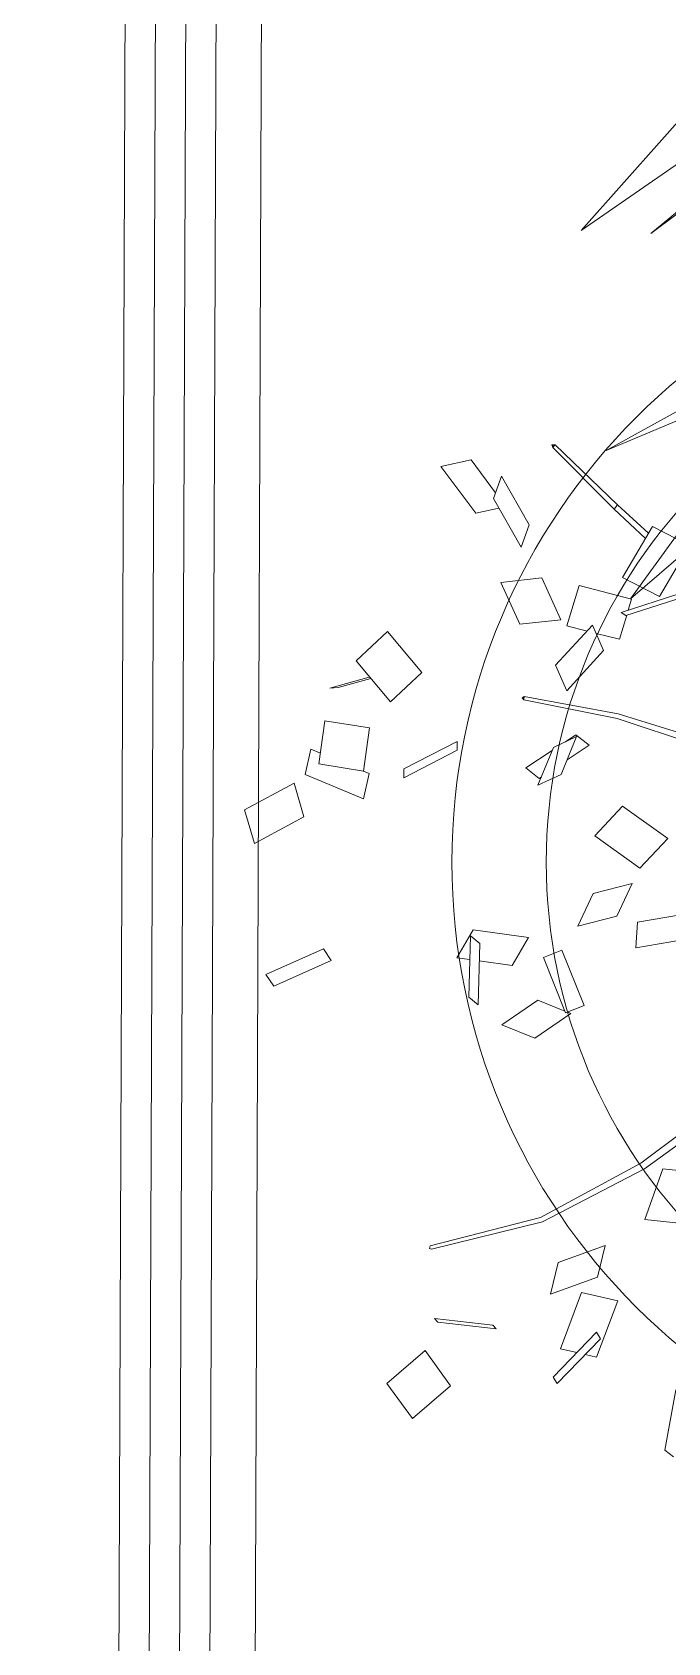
# Model space of a CAD drawing. Header units: centimetres. Extents: x 5488 to 20269, y -31398 to -19684.
# Drawn here: x 6126.1 to 6147, y -24164 to -24110.9 of the extents above; entities that cross this region are included whole.
import ezdxf

# ---------------------------------------------------------------- set-up
doc = ezdxf.new("R2010")
doc.units = ezdxf.units.CM
doc.set_wipeout_variables(frame=1)
doc.layers.add('wipeout', color=7, linetype='Continuous', true_color=0xffffff)
for name, color, linetype, lineweight in [('xxx_Auto_Duvar_Duvar Gorunus 02', 251, 'Continuous', 9), ('xxx_Auto_Element_Dograma Cam', 140, 'Continuous', 9), ('xxx_Auto_FURNISHED-01', 252, 'Continuous', 0), ('xxx_Auto_Kaplama_Ahşap Tarama', 16, 'Continuous', 5), ('xxx_Auto_Tefris_Tefris', 32, 'Continuous', 15)]:
    doc.layers.add(name, color=color, linetype=linetype, lineweight=lineweight)
doc.layers.add('xxx_Auto_LANDSCAPE', color=7, linetype='Continuous', lineweight=0, true_color=0x496639)

# ---------------------------------------------------------------- blocks, each defined once
blk = doc.blocks.new('palm_plan')
at = {"color": 0}
for p, q in [((61.81, -59.2), (66.31, -80.11)), ((63.49, -85.62), (54.11, -64.23)), ((66.31, -80.11), (62.6, -66.02)), ((82.16, -91.76), (80.26, -66.41)), ((60.45, -68.34), (63.49, -85.62)), ((82.76, -73.04), (82.16, -91.76)), ((90.36, -79.07), (95.03, -95.31)), ((95.03, -95.31), (86.73, -80.53))]:
    blk.add_line(p, q, dxfattribs=at)
blk = doc.blocks.new('A$C21533CF2')
blk.add_wipeout([(74.13, 39.489), (75.197, 40.417), (76.213, 41.4), (77.177, 42.435), (78.085, 43.519), (78.935, 44.649), (79.725, 45.822), (80.452, 47.035), (81.115, 48.284), (81.712, 49.566), (82.241, 50.877), (82.7, 52.214), (83.089, 53.574), (83.406, 54.952), (83.65, 56.345), (83.822, 57.748), (83.919, 59.159), (83.943, 60.573), (83.892, 61.986), (83.768, 63.395), (83.57, 64.795), (83.299, 66.183), (82.956, 67.554), (82.542, 68.906), (82.057, 70.235), (81.504, 71.536), (80.883, 72.806), (80.196, 74.043), (79.446, 75.241), (78.634, 76.399), (77.763, 77.512), (76.834, 78.579), (75.851, 79.595), (74.816, 80.559), (73.732, 81.467), (72.602, 82.317), (71.429, 83.107), (70.217, 83.834), (68.968, 84.497), (67.686, 85.094), (66.374, 85.623), (65.037, 86.082), (63.677, 86.471), (62.299, 86.788), (60.907, 87.032), (59.503, 87.204), (58.092, 87.301), (56.679, 87.325), (55.265, 87.274), (53.857, 87.15), (52.457, 86.952), (51.069, 86.681), (49.697, 86.338), (48.345, 85.924), (47.017, 85.439), (45.716, 84.886), (44.445, 84.265), (43.209, 83.578), (42.01, 82.828), (40.853, 82.016), (39.739, 81.145), (38.672, 80.216), (37.656, 79.233), (36.692, 78.198), (35.784, 77.114), (34.934, 75.984), (34.144, 74.812), (33.417, 73.599), (32.754, 72.35), (32.157, 71.068), (31.629, 69.756), (31.169, 68.419), (30.781, 67.059), (30.464, 65.681), (30.219, 64.289), (30.048, 62.885), (29.95, 61.474), (29.927, 60.061), (29.977, 58.647), (30.101, 57.239), (30.299, 55.839), (30.57, 54.451), (30.913, 53.079), (31.328, 51.727), (31.812, 50.399), (32.366, 49.098), (32.987, 47.827), (33.673, 46.591), (34.423, 45.392), (35.235, 44.235), (36.107, 43.121), (37.035, 42.054), (38.018, 41.038), (39.053, 40.074), (40.137, 39.166), (41.267, 38.316), (42.44, 37.526), (43.653, 36.799), (44.902, 36.136), (46.184, 35.539), (47.495, 35.011), (48.832, 34.551), (50.192, 34.163), (51.57, 33.846), (52.963, 33.601), (54.366, 33.43), (55.777, 33.332), (57.191, 33.309), (58.604, 33.359), (60.013, 33.483), (61.413, 33.681), (62.801, 33.952), (64.172, 34.295), (65.524, 34.71), (66.853, 35.194), (68.154, 35.748), (69.424, 36.369), (70.661, 37.055), (71.859, 37.805), (73.017, 38.617)]).dxf.layer = 'wipeout'
at = {"layer": 'xxx_Auto_Tefris_Tefris'}
blk.add_circle((56.935, 60.317), 27, dxfattribs=at)
at = {"layer": 'xxx_Auto_LANDSCAPE', "xscale": -0.364783083416274, "yscale": 0.364783083416274, "zscale": 0.3647830834162722, "rotation": 328.9633282841189}
blk.add_blockref('palm_plan', (59.413, 57.228), dxfattribs=at)
blk = doc.blocks.new('agac0001')
at = {"layer": 'xxx_Auto_LANDSCAPE', "linetype": 'Continuous'}
for points in [[(28.01, -29.41), (31.64, -26.26)], [(31.64, -26.26), (33.72, -28.93)], [(19.28, -34.46), (16.18, -28.54)], [(27.01, -32.39), (27.62, -27.53)], [(27.94, -27.84), (27.32, -32.7)], [(18.92, -34.62), (15.7, -28.76)], [(30.09, -32.08), (28.01, -29.41)], [(33.72, -28.93), (30.09, -32.08)], [(35.67, -31.71), (32.86, -29.67)], [(35.96, -31.39), (33.25, -29.34)], [(2.38, -36.02), (2.32, -31.21)], [(-17.37, -39.14), (-13.94, -31.86)], [(-16.86, -39.37), (-12.96, -31.42)], [(0.3, -31.73), (0.36, -36.55)], [(8.61, -32.36), (6.67, -35.03)], [(11.86, -35.48), (8.61, -32.36)], [(27.02, -32.3), (25.21, -33.24)], [(27.32, -32.7), (27.01, -32.39)], [(28.23, -31.67), (27.4, -32.1)], [(30.1, -35.66), (28.23, -31.67)], [(35.67, -31.71), (35.96, -31.39)], [(41.49, -35.68), (35.67, -31.71)], [(41.68, -35.47), (35.96, -31.39)], [(25.21, -33.24), (26.03, -35.01)], [(-17.64, -37.69), (-18.52, -34.76)], [(6.67, -35.03), (9.92, -38.15)], [(21.82, -41.78), (18.92, -34.62)], [(22.07, -41.68), (19.28, -34.46)], [(21.9, -38.21), (24.56, -34.67)], [(26.74, -35.18), (24.09, -38.72)], [(24.56, -34.67), (26.74, -35.18)], [(0.36, -36.55), (2.38, -36.02)], [(3.18, -37.58), (5.55, -35.87)], [(5.55, -35.87), (5.33, -39.13)], [(9.92, -38.15), (11.86, -35.48)], [(26.35, -35.7), (27.07, -37.23)], [(27.07, -37.23), (30.1, -35.66)], [(41.49, -35.68), (41.68, -35.47)], [(41.71, -35.72), (41.49, -35.68)], [(41.71, -35.72), (41.55, -35.61)], [(41.68, -35.47), (41.71, -35.72)], [(-22.3, -36.98), (-21.43, -39.9)], [(-21.43, -39.9), (-17.64, -37.69)], [(2.95, -40.84), (3.18, -37.58)], [(17.22, -37.25), (16.39, -39.21)], [(18.24, -38.14), (17.22, -37.25)], [(27.64, -37.62), (27.89, -40.95)], [(31.26, -38.51), (27.64, -37.62)], [(-20.08, -48.07), (-17.37, -39.14)], [(5.33, -39.13), (2.95, -40.84)], [(15.31, -39.91), (18.09, -38.11)], [(18.09, -38.11), (17.58, -40.12)], [(17.85, -39.06), (18.24, -38.14)], [(24.09, -38.72), (21.9, -38.21)], [(31.52, -41.84), (31.26, -38.51)], [(34.03, -39.7), (35.69, -38.73)], [(35.69, -38.73), (39.97, -40.2)], [(-40.1, -41.73), (-35.47, -39.95)], [(-19.69, -48.18), (-16.86, -39.37)], [(14.8, -41.92), (15.31, -39.91)], [(17.58, -40.12), (14.8, -41.92)], [(16.35, -42.62), (17.34, -40.28)], [(38.31, -41.18), (34.03, -39.7)], [(39.97, -40.2), (38.31, -41.18)], [(-40.76, -41.13), (-40.1, -41.73)], [(-3.75, -43.12), (-3.45, -41.53)], [(-3.45, -41.53), (1.29, -42.47)], [(15.41, -41.52), (15.32, -41.73)], [(15.32, -41.73), (16.35, -42.62)], [(21.82, -41.78), (22.07, -41.68)], [(22.01, -41.87), (21.82, -41.78)], [(22.01, -41.87), (21.95, -41.72)], [(22.07, -41.68), (22.01, -41.87)], [(27.89, -40.95), (31.52, -41.84)], [(37.46, -40.89), (37.4, -42.81)], [(41.72, -42.39), (38.73, -40.93)], [(-5.33, -45.95), (-3.89, -42.72)], [(-3.89, -42.72), (-3.72, -42.97)], [(1.29, -42.47), (0.99, -44.06)], [(37.4, -42.81), (41.64, -44.89)], [(41.64, -44.89), (41.72, -42.39)], [(-31.67, -45.79), (-27.49, -43.26)], [(-27.49, -43.26), (-26.29, -46.01)], [(-22.91, -43.44), (-25.3, -44.53)], [(-23.56, -47.45), (-22.91, -43.44)], [(0.99, -44.06), (-3.75, -43.12)], [(-3.61, -43.15), (-2.33, -45.14)], [(-33.18, -49.33), (-30.26, -45.21)], [(-29.69, -45.43), (-32.61, -49.54)], [(-30.26, -45.21), (-29.69, -45.43)], [(-25.3, -44.53), (-25.95, -48.53)], [(-2.33, -45.14), (-3.77, -48.37)], [(2.81, -44.95), (0.81, -46.66)], [(4.24, -49.25), (2.81, -44.95)], [(-31.29, -46.65), (-31.67, -45.79)], [(-26.29, -46.01), (-30.46, -48.54)], [(-3.77, -48.37), (-5.33, -45.95)], [(0.81, -46.66), (1.66, -49.22)], [(-30.46, -48.54), (-31.01, -47.29)], [(-25.95, -48.53), (-23.56, -47.45)], [(-20.59, -57.33), (-20.08, -48.07)], [(-20.32, -57.38), (-19.69, -48.18)], [(18.79, -47.83), (17.4, -52.51)], [(18.1, -52.37), (19.49, -47.7)], [(19.49, -47.7), (18.79, -47.83)], [(-32.61, -49.54), (-33.18, -49.33)], [(3.04, -48.93), (-1.83, -49.96)], [(-1.07, -50.59), (3.8, -49.55)], [(2.24, -50.96), (4.24, -49.25)], [(3.8, -49.55), (3.04, -48.93)], [(23.65, -52.43), (25.51, -49.49)], [(25.51, -49.49), (29.29, -51.61)], [(-1.83, -49.96), (-1.07, -50.59)], [(1.91, -49.95), (2.24, -50.96)], [(29.29, -51.61), (27.43, -54.55)], [(-27.56, -53.59), (-27.91, -53.37)], [(-27.91, -53.37), (-26.51, -57.92)], [(17.4, -52.51), (18.1, -52.37)], [(27.43, -54.55), (23.65, -52.43)], [(-26.16, -58.14), (-27.56, -53.59)], [(21.88, -54.49), (18.53, -55.61)], [(23.11, -57.94), (21.88, -54.49)], [(25.81, -53.65), (25.57, -56.4)], [(25.63, -57.06), (25.92, -53.77)], [(25.92, -53.77), (25.91, -53.71)], [(18.25, -55.21), (16.31, -56.03)], [(16.31, -56.03), (19.13, -60.31)], [(18.52, -55.61), (18.25, -55.21)], [(18.54, -55.65), (18.52, -55.61)], [(18.53, -55.61), (19.76, -59.06)], [(-20.52, -57.49), (-20.59, -57.33)], [(-20.32, -57.38), (-20.52, -57.49)], [(25.57, -56.4), (25.63, -57.06)], [(-31.77, -57.85), (-33.81, -61.39)], [(-28.59, -59.35), (-31.77, -57.85)], [(-26.51, -57.92), (-26.16, -58.14)], [(19.76, -59.06), (23.11, -57.94)], [(21.07, -59.49), (20.6, -58.78)], [(-30.63, -62.89), (-28.59, -59.35)], [(19.13, -60.31), (21.07, -59.49)], [(-33.81, -61.39), (-30.63, -62.89)], [(2.71, -65.99), (3.91, -61.01)], [(3.91, -61.01), (4.96, -61.47)], [(15.77, -61.05), (14.37, -65.39)], [(18.6, -61.33), (15.77, -61.05)], [(17.21, -65.68), (18.6, -61.33)], [(4.96, -61.47), (3.76, -66.45)], [(3.76, -66.45), (2.71, -65.99)], [(14.37, -65.39), (17.21, -65.68)]]:
    blk.add_lwpolyline(points, dxfattribs=at)
blk = doc.blocks.new('A$C7365360F')
at = {"layer": 'xxx_Auto_FURNISHED-01'}
for radius in [17.28, 14.688]:
    blk.add_circle((0.264, 0.108), radius, dxfattribs=at)
at = {"layer": 'xxx_Auto_LANDSCAPE', "xscale": 0.338688, "yscale": 0.338688, "zscale": 0.2074463999999999}
blk.add_blockref('agac0001', (0.079, 0.033), dxfattribs=at)

msp = doc.modelspace()

# ---------------------------------------------------------------- linework, layer by layer
at = {"layer": 'xxx_Auto_Duvar_Duvar Gorunus 02'}
for points in [[(6127.237, -24611.882), (6129.373, -24041.099)], [(6130.237, -24611.911), (6132.373, -24041.099)], [(6131.737, -24611.959), (6133.873, -24041.099)]]:
    msp.add_lwpolyline(points, dxfattribs=at)
at = {"layer": 'xxx_Auto_Element_Dograma Cam'}
for points in [[(6128.237, -24611.886), (6130.373, -24041.099)], [(6129.237, -24611.907), (6131.373, -24041.099)]]:
    msp.add_lwpolyline(points, dxfattribs=at)

# ---------------------------------------------------------------- next in the draw order: block references
at = {"layer": 'xxx_Auto_Tefris_Tefris', "linetype": 'ByBlock', "xscale": -1.017866091454594, "yscale": 1.017866091454594, "zscale": 1.017866091454596, "rotation": 263.6633441428334}
msp.add_blockref('A$C21533CF2', (6098.612, -24136.459), dxfattribs=at)

# ---------------------------------------------------------------- next in the draw order: hatches: boundary and pattern name
at = {"layer": 'xxx_Auto_Kaplama_Ahşap Tarama'}
h = msp.add_hatch(dxfattribs=at)
h.set_pattern_fill('AR-CONC', color=256, scale=0.5)
h.set_pattern_definition([(50, (809.53, -3617.59), (91.09233, -7.96954), [9.525, -104.775]), (355, (809.53, -3617.59), (-17.6217, 95.52842), [7.62, -83.8203]), (100.45144, (817.12, -3618.255), (73.47062, 87.55888), [8.095, -89.04512]), (46.1842, (809.53, -3592.19), (135.5395, -21.02116), [14.2875, -157.1625]), (96.63556, (820.83, -3593.94), (118.70207, 123.71306), [12.1425, -133.5678]), (351.18415, (809.53, -3592.19), (118.70207, 123.71306), [11.43, -125.72987]), (21, (822.23, -3598.54), (75.8072, -51.1326), [9.525, -104.775]), (326, (822.23, -3598.54), (30.901, 92.09398), [7.62, -83.82]), (71.45144, (828.55, -3602.8), (106.7082, 40.96138), [8.095, -89.04497]), (37.5, (809.53, -3617.59), (1.5443, 42.27752), [0, -82.804, 0, -85.09, 0, -84.1375]), (7.5, (809.53, -3617.59), (33.40983, 50.09029), [0, -48.514, 0, -80.899, 0, -32.0675]), (327.5, (781.21, -3617.59), (67.795298, -2.864372), [0, -31.75, 0, -99.06, 0, -131.445]), (317.5, (768.51, -3617.59), (74.06459, 12.71325), [0, -41.275, 0, -65.786, 0, -93.345])])
edge = h.paths.add_edge_path()
edge.add_line((9312.934, -27555.319), (9330.626, -27555.319))
edge.add_arc((9330.626, -27548.319), 7, 270, 349.5592)
edge.add_arc((-12655703.852, 2009176.564), 12827763.879, 350.8642093147, 350.8644691226)
edge.add_line((9346.746, -27492.157), (9332.45, -27492.157))
edge.add_line((9332.45, -27492.157), (9332.449, -27061.102))
edge.add_line((9332.449, -27061.102), (9346.746, -27061.102))
edge.add_arc((-12660642.429, -2064524.007), 12832765.905, 9.1355309233, 9.1357906395)
edge.add_arc((9330.626, -27004.939), 7, 10.4408, 90)
edge.add_line((9330.626, -26997.939), (9312.934, -26997.939))
edge.add_arc((9312.934, -27004.939), 7, 90, 170.4864)
edge.add_arc((10864.464, -27276.629), 1582.138, 170.069442, 189.930558)
edge.add_arc((9312.934, -27548.319), 7, 189.5136, 270)

# ---------------------------------------------------------------- next in the draw order: block references
at = {"layer": 'xxx_Auto_Tefris_Tefris', "xscale": -1.2, "yscale": 1.2, "rotation": 280.6128426569576}
msp.add_blockref('A$C7365360F', (6160.557, -24138.644), dxfattribs=at)

doc.saveas('drawing.dxf')
